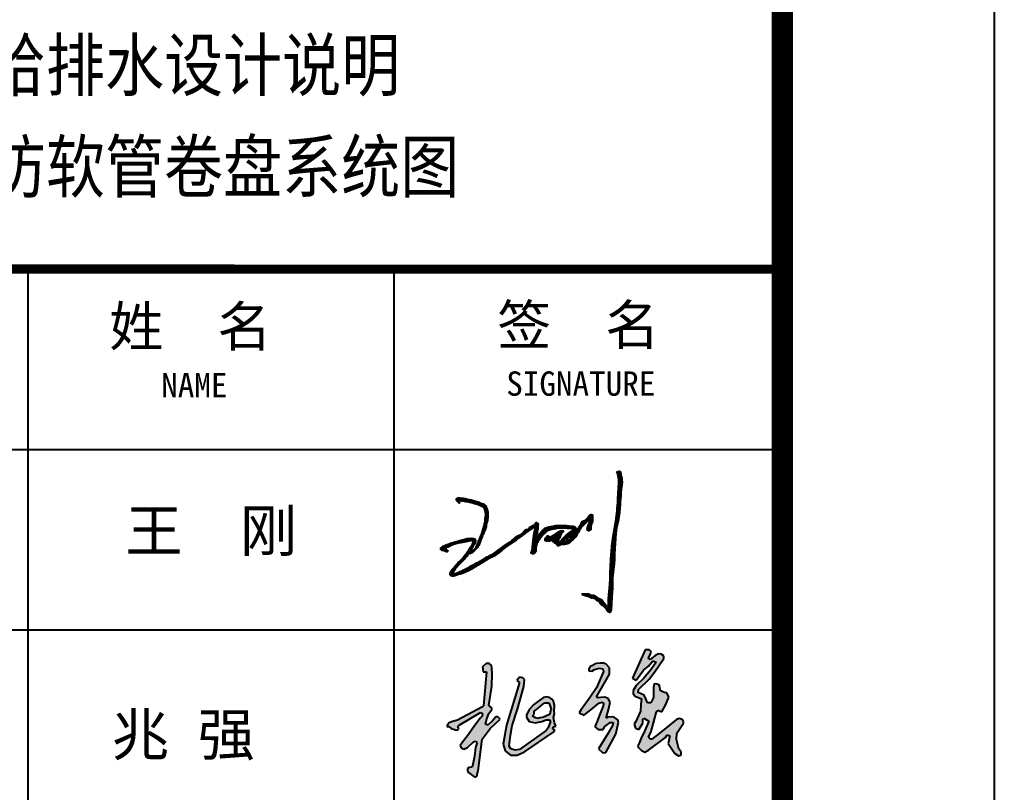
# Model space of a CAD drawing. Extents: x -4407041 to 173436, y -470270 to -29437.
# Drawn here: x -487382 to -475896, y -256549 to -247442 of the extents above; entities that cross this region are included whole.
import ezdxf
from ezdxf.enums import TextEntityAlignment as Align

# ---------------------------------------------------------------- set-up
doc = ezdxf.new("R2010")
doc.units = 0
doc.header["$LTSCALE"] = 1000
doc.header["$MEASUREMENT"] = 0
for name, color, linetype in [('46', 7, 'Continuous'), ('PUB_TEXT', 7, 'Continuous'), ('PUB_TITLE', 4, 'Continuous'), ('TWT_TITLE', 7, 'Continuous')]:
    doc.layers.add(name, color=color, linetype=linetype)
doc.styles.add('-黑体', font='msyh.ttf', dxfattribs={"width": 0.8})
doc.styles.add('TQ', font='')
doc.styles.get('TQ').set_extended_font_data('SimSun')

# ---------------------------------------------------------------- blocks, each defined once
blk = doc.blocks.new('1')
at = {"linetype": 'Continuous'}
h = blk.add_hatch(dxfattribs=at)
h.set_pattern_fill('ANSI31', color=256, scale=0.01, style=0)
h.set_pattern_definition([(45, (0, 0), (-0.01122532015134, 0.01122532015134), [])])
edge = h.paths.add_edge_path()
edge.add_spline(control_points=[(606802.955, 3438070.265), (606802.955, 3438070.265), (606802.978, 3438070.201), (606803.012, 3438070.057), (606803.035, 3438069.827), (606803.027, 3438069.565), (606803.004, 3438069.177), (606802.971, 3438068.462), (606802.885, 3438067.542), (606802.712, 3438066.651), (606802.606, 3438065.85), (606802.561, 3438065.09), (606802.525, 3438064.313), (606802.513, 3438063.576), (606802.42, 3438062.95), (606802.421, 3438062.551), (606802.441, 3438062.139), (606802.152, 3438062.761), (606801.878, 3438062.858), (606801.715, 3438062.951), (606801.558, 3438063.071), (606801.383, 3438063.056), (606801.209, 3438063.181), (606801.078, 3438063.118), (606800.822, 3438063.166), (606801.056, 3438062.99), (606801.233, 3438063.022), (606801.415, 3438062.865), (606801.6, 3438062.898), (606801.7, 3438062.764), (606801.82, 3438062.714), (606801.907, 3438062.65), (606801.952, 3438062.546), (606802.069, 3438062.47), (606802.185, 3438062.369), (606802.317, 3438062.241), (606802.379, 3438062.115), (606802.487, 3438062.031), (606802.589, 3438062.135), (606802.59, 3438062.48), (606802.623, 3438062.951), (606802.67, 3438063.483), (606802.649, 3438064.001), (606802.833, 3438065.156), (606802.746, 3438066.45), (606803.078, 3438067.746), (606803.118, 3438068.511), (606803.163, 3438069.234), (606803.256, 3438069.777), (606803.177, 3438070.114), (606803.14, 3438070.267), (606803.133, 3438070.386), (606803.019, 3438070.368), (606802.891, 3438070.309), (606802.95, 3438070.279), (606802.955, 3438070.265)], knot_values=[0, 0, 0, 0, 0, 0.203472, 0.442899, 0.690808, 0.988149, 1.60923, 2.840572, 3.752984, 4.332848, 5.262981, 6.035934, 6.661421, 7.48981, 7.864801, 7.9648, 8.531739, 8.73339, 8.935041, 9.080881, 9.311509, 9.423367, 9.673526, 9.798605, 9.905095, 10.248209, 10.412454, 10.55862, 10.756019, 10.851869, 10.949821, 11.070736, 11.179446, 11.358661, 11.537207, 11.717695, 11.796452, 11.883662, 12.071105, 12.820797, 13.30691, 13.670072, 14.370692, 16.803169, 17.501531, 18.365954, 19.092247, 19.680507, 19.999013, 20.098779, 20.179451, 20.29692, 20.394786, 20.438346, 20.438346, 20.438346, 20.438346], degree=3, periodic=0)
edge = h.paths.add_edge_path(flags=16)
edge.add_spline(control_points=[(606799.21, 3438066.399), (606799.21, 3438066.399), (606799.228, 3438066.393), (606799.259, 3438066.369), (606799.291, 3438066.335), (606799.345, 3438066.305), (606799.365, 3438066.364), (606799.347, 3438066.417), (606799.405, 3438066.439), (606799.423, 3438066.483), (606799.473, 3438066.527), (606799.434, 3438066.558), (606799.393, 3438066.56), (606799.339, 3438066.548), (606799.295, 3438066.511), (606799.271, 3438066.471), (606799.246, 3438066.451), (606799.226, 3438066.436), (606799.207, 3438066.42), (606799.216, 3438066.406), (606799.208, 3438066.4), (606799.21, 3438066.399)], knot_values=[0, 0, 0, 0, 0, 0.057733, 0.109186, 0.155114, 0.195164, 0.255838, 0.297479, 0.349264, 0.409899, 0.439041, 0.473276, 0.533161, 0.598551, 0.63824, 0.674217, 0.689713, 0.71925, 0.728926, 0.734337, 0.734337, 0.734337, 0.734337], degree=3, periodic=0)
edge = h.paths.add_edge_path()
edge.add_spline(control_points=[(606792.55, 3438065.811), (606792.55, 3438065.811), (606792.549, 3438065.776), (606792.564, 3438065.696), (606792.697, 3438065.695), (606792.796, 3438065.645), (606792.909, 3438065.6), (606792.98, 3438065.665), (606792.902, 3438065.734), (606792.79, 3438065.779), (606792.883, 3438065.873), (606793.019, 3438065.907), (606793.268, 3438066.064), (606793.658, 3438066.145), (606794.034, 3438066.21), (606794.265, 3438066.268), (606794.401, 3438066.287), (606794.481, 3438066.172), (606794.332, 3438065.922), (606794.187, 3438065.683), (606793.968, 3438065.411), (606793.81, 3438065.181), (606793.537, 3438064.962), (606793.349, 3438064.727), (606793.2, 3438064.543), (606793.11, 3438064.431), (606793.085, 3438064.305), (606793.176, 3438064.155), (606793.361, 3438064.205), (606793.562, 3438064.273), (606793.927, 3438064.372), (606794.312, 3438064.56), (606794.674, 3438064.789), (606794.98, 3438064.97), (606795.259, 3438065.169), (606795.778, 3438065.388), (606796.228, 3438065.799), (606796.893, 3438066.243), (606797.353, 3438066.588), (606797.743, 3438066.876), (606797.925, 3438066.974), (606798.17, 3438067.158), (606797.984, 3438066.55), (606798.011, 3438066.273), (606797.941, 3438065.885), (606797.951, 3438065.708), (606797.837, 3438065.553), (606798.004, 3438065.462), (606798.18, 3438065.63), (606798.127, 3438065.893), (606798.217, 3438066.149), (606798.377, 3438066.382), (606798.57, 3438066.642), (606798.85, 3438066.911), (606799.214, 3438066.96), (606799.527, 3438067.025), (606799.855, 3438067.01), (606800.094, 3438066.995), (606800.448, 3438066.991), (606800.024, 3438066.668), (606799.814, 3438066.521), (606799.657, 3438066.281), (606799.535, 3438066.189), (606799.406, 3438066.301), (606799.591, 3438066.433), (606799.588, 3438066.632), (606799.682, 3438066.746), (606799.802, 3438066.84), (606799.655, 3438066.896), (606799.563, 3438066.835), (606799.429, 3438066.785), (606799.319, 3438066.643), (606799.141, 3438066.605), (606798.999, 3438066.44), (606798.847, 3438066.608), (606798.765, 3438066.458), (606798.687, 3438066.385), (606798.7, 3438066.235), (606798.84, 3438066.271), (606799.031, 3438066.228), (606798.951, 3438066.381), (606799.169, 3438066.22), (606799.248, 3438066.131), (606799.398, 3438066.081), (606799.449, 3438065.913), (606799.619, 3438066.079), (606799.793, 3438066.041), (606799.959, 3438066.08), (606800.126, 3438066.114), (606800.202, 3438066.25), (606800.431, 3438066.385), (606800.587, 3438066.632), (606800.725, 3438066.916), (606800.845, 3438067.09), (606801.017, 3438067.244), (606801.119, 3438067.372), (606801.363, 3438067.542), (606801.268, 3438067.221), (606801.189, 3438067.095), (606801.144, 3438066.822), (606801.385, 3438066.881), (606801.402, 3438067.042), (606801.373, 3438067.182), (606801.485, 3438067.316), (606801.475, 3438067.507), (606801.487, 3438067.655), (606801.496, 3438067.827), (606801.337, 3438067.813), (606801.298, 3438067.715), (606801.222, 3438067.652), (606801.178, 3438067.58), (606801.113, 3438067.499), (606801.023, 3438067.436), (606800.877, 3438067.446), (606800.834, 3438067.329), (606800.795, 3438067.203), (606800.703, 3438067.083), (606800.603, 3438066.943), (606800.533, 3438066.824), (606800.461, 3438066.757), (606800.412, 3438066.658), (606800.306, 3438066.606), (606800.223, 3438066.497), (606800.196, 3438066.348), (606800.036, 3438066.347), (606799.979, 3438066.232), (606799.877, 3438066.247), (606799.751, 3438066.186), (606799.803, 3438066.317), (606799.937, 3438066.386), (606800.145, 3438066.495), (606800.267, 3438066.694), (606800.425, 3438066.8), (606800.488, 3438066.917), (606800.514, 3438067.038), (606800.398, 3438067.139), (606800.201, 3438067.118), (606799.97, 3438067.171), (606799.721, 3438067.165), (606799.512, 3438067.173), (606799.309, 3438067.173), (606799.12, 3438067.113), (606798.936, 3438067.096), (606798.791, 3438067.061), (606798.673, 3438067.014), (606798.54, 3438066.861), (606798.379, 3438066.726), (606798.296, 3438066.546), (606798.214, 3438066.468), (606798.253, 3438066.377), (606798.165, 3438066.353), (606798.132, 3438066.519), (606798.199, 3438066.664), (606798.245, 3438066.867), (606798.272, 3438067.039), (606798.257, 3438067.173), (606798.289, 3438067.275), (606798.231, 3438067.325), (606798.185, 3438067.351), (606798.116, 3438067.318), (606798.134, 3438067.244), (606798.075, 3438067.19), (606797.989, 3438067.192), (606797.895, 3438067.117), (606797.778, 3438067.065), (606797.705, 3438066.945), (606797.48, 3438066.93), (606797.354, 3438066.63), (606796.984, 3438066.547), (606796.734, 3438066.24), (606796.367, 3438066.054), (606796, 3438065.748), (606795.616, 3438065.48), (606795.196, 3438065.284), (606794.896, 3438065.06), (606794.505, 3438064.901), (606794.174, 3438064.683), (606793.807, 3438064.499), (606793.582, 3438064.413), (606793.215, 3438064.252), (606793.31, 3438064.497), (606793.437, 3438064.641), (606793.582, 3438064.841), (606793.788, 3438065.021), (606793.949, 3438065.216), (606794.12, 3438065.363), (606794.173, 3438065.524), (606794.26, 3438065.592), (606794.302, 3438065.684), (606794.368, 3438065.775), (606794.421, 3438065.871), (606794.462, 3438066), (606794.571, 3438066.1), (606794.599, 3438066.252), (606794.551, 3438066.412), (606794.36, 3438066.415), (606794.191, 3438066.411), (606794.029, 3438066.387), (606793.889, 3438066.325), (606793.707, 3438066.301), (606793.533, 3438066.246), (606793.302, 3438066.176), (606793.071, 3438066.107), (606792.848, 3438066.006), (606792.669, 3438065.959), (606792.613, 3438065.874), (606792.539, 3438065.843), (606792.55, 3438065.819), (606792.55, 3438065.811)], knot_values=[0, 0, 0, 0, 0, 0.105495, 0.188071, 0.350631, 0.464905, 0.502658, 0.593423, 0.697678, 0.783138, 0.884815, 1.144547, 1.630543, 2.079616, 2.270782, 2.377807, 2.444539, 2.63883, 3.131183, 3.350084, 3.673172, 3.965915, 4.39156, 4.571865, 4.677375, 4.818904, 4.929964, 5.137028, 5.291146, 5.594565, 6.25381, 6.572554, 6.880001, 7.320791, 7.595448, 8.560882, 9.120984, 9.987765, 10.316328, 10.521769, 10.690414, 10.960809, 11.679995, 11.896914, 12.087164, 12.240554, 12.319033, 12.55058, 12.766241, 13.102573, 13.326512, 13.614478, 14.08319, 14.429268, 14.688197, 15.051653, 15.361556, 15.53861, 15.795698, 16.348933, 16.559125, 16.649415, 16.754523, 16.911433, 17.15397, 17.307391, 17.393551, 17.48384, 17.624373, 17.730345, 17.906364, 18.129949, 18.278251, 18.435235, 18.568453, 18.66548, 18.773939, 18.895836, 19.059597, 19.10214, 19.270785, 19.443131, 19.607412, 19.685867, 19.873346, 20.04886, 20.225913, 20.383462, 20.531169, 20.660834, 21.172533, 21.365967, 21.611841, 21.806786, 22.031723, 22.188311, 22.413178, 22.608077, 22.799176, 22.974105, 23.06152, 23.263202, 23.372355, 23.553802, 23.797836, 23.872792, 23.98947, 24.117149, 24.177133, 24.28316, 24.365971, 24.489649, 24.597817, 24.759651, 24.793174, 24.999763, 25.198393, 25.313816, 25.411572, 25.488026, 25.638741, 25.744768, 25.9013, 26.015127, 26.160543, 26.192364, 26.330662, 26.364185, 26.544768, 26.783089, 27.053419, 27.226038, 27.33519, 27.454779, 27.55681, 27.738373, 28.024957, 28.26577, 28.482745, 28.65249, 28.869719, 29.073747, 29.204944, 29.316411, 29.446327, 29.804991, 29.928631, 30.04716, 30.110761, 30.144301, 30.262829, 30.458292, 30.676828, 30.868808, 30.974809, 31.09141, 31.136398, 31.193514, 31.240944, 31.328358, 31.373346, 31.460811, 31.570001, 31.722947, 31.842915, 31.953649, 32.343838, 32.652133, 33.028245, 33.487085, 33.873097, 34.46136, 34.883719, 35.260312, 35.578132, 36.138514, 36.470525, 36.746283, 37.027114, 37.165208, 37.328648, 37.652119, 37.881268, 38.149211, 38.413069, 38.537304, 38.640797, 38.734766, 38.835411, 38.97641, 39.063525, 39.237389, 39.397674, 39.507926, 39.684925, 39.879412, 40.042988, 40.165782, 40.33713, 40.587514, 40.713951, 41.061834, 41.304731, 41.460093, 41.581386, 41.62399, 41.647763, 41.647763, 41.647763, 41.647763], degree=3, periodic=0)
edge = h.paths.add_edge_path()
edge.add_spline(control_points=[(606793.533, 3438068.787), (606793.522, 3438068.779), (606793.502, 3438068.768), (606793.467, 3438068.755), (606793.471, 3438068.721), (606793.47, 3438068.689), (606793.486, 3438068.642), (606793.512, 3438068.595), (606793.552, 3438068.567), (606793.576, 3438068.53), (606793.604, 3438068.52), (606793.628, 3438068.48), (606793.64, 3438068.52), (606793.66, 3438068.545), (606793.656, 3438068.585), (606793.658, 3438068.63), (606793.694, 3438068.632), (606793.739, 3438068.638), (606793.798, 3438068.604), (606793.872, 3438068.599), (606793.953, 3438068.587), (606794.037, 3438068.561), (606794.147, 3438068.555), (606794.246, 3438068.533), (606794.341, 3438068.506), (606794.465, 3438068.474), (606794.596, 3438068.426), (606794.743, 3438068.404), (606794.866, 3438068.338), (606794.993, 3438068.267), (606795.136, 3438068.191), (606795.167, 3438068.052), (606795.182, 3438067.925), (606795.217, 3438067.794), (606795.166, 3438067.651), (606795.162, 3438067.529), (606795.165, 3438067.422), (606795.105, 3438067.269), (606795.097, 3438067.088), (606795.007, 3438066.903), (606794.977, 3438066.721), (606794.878, 3438066.472), (606794.72, 3438066.132), (606794.644, 3438065.826), (606794.119, 3438065.417), (606794.469, 3438065.599), (606794.582, 3438065.749), (606794.777, 3438065.944), (606794.861, 3438066.179), (606794.947, 3438066.423), (606795.062, 3438066.71), (606795.203, 3438066.993), (606795.243, 3438067.302), (606795.324, 3438067.533), (606795.31, 3438067.772), (606795.343, 3438067.983), (606795.274, 3438068.132), (606795.236, 3438068.291), (606795.118, 3438068.416), (606794.927, 3438068.466), (606794.723, 3438068.566), (606794.476, 3438068.651), (606794.222, 3438068.689), (606793.984, 3438068.754), (606793.793, 3438068.78), (606793.672, 3438068.785), (606793.605, 3438068.805), (606793.558, 3438068.806), (606793.533, 3438068.787)], knot_values=[0, 0, 0, 0, 0.041082, 0.07505, 0.088632, 0.134595, 0.175413, 0.234818, 0.291272, 0.322585, 0.358932, 0.388978, 0.410254, 0.449746, 0.492223, 0.528872, 0.562247, 0.582704, 0.667641, 0.751983, 0.805325, 0.9133, 1.012545, 1.133813, 1.21829, 1.308131, 1.517045, 1.636187, 1.75082, 1.928304, 2.085091, 2.200801, 2.333638, 2.478108, 2.590554, 2.777169, 2.844318, 2.907987, 3.263741, 3.373947, 3.521151, 3.812083, 4.184622, 4.587118, 4.994058, 5.176249, 5.403783, 5.625783, 5.97263, 6.141844, 6.40367, 6.900175, 7.077257, 7.334509, 7.623232, 7.791926, 7.957084, 8.101611, 8.282464, 8.43406, 8.687737, 8.963087, 9.212842, 9.458407, 9.700088, 9.793247, 9.815686, 9.911866, 9.911866, 9.911866, 9.911866], degree=3, periodic=0)
for points, start_tangent, end_tangent in [([(606802.955, 3438070.265), (606803.005, 3438070.068), (606803.03, 3438069.83), (606803.027, 3438069.582), (606803.011, 3438069.285), (606802.977, 3438068.665), (606802.852, 3438067.44), (606802.702, 3438066.54), (606802.627, 3438065.965), (606802.56, 3438065.037), (606802.527, 3438064.265), (606802.502, 3438063.64), (606802.427, 3438062.815), (606802.427, 3438062.44), (606802.427, 3438062.34), (606802.051, 3438062.765), (606801.876, 3438062.865), (606801.701, 3438062.965), (606801.576, 3438063.04), (606801.351, 3438063.09), (606801.251, 3438063.14), (606801.001, 3438063.14), (606800.876, 3438063.14), (606800.957, 3438063.071), (606801.282, 3438062.963), (606801.428, 3438062.887), (606801.573, 3438062.872), (606801.734, 3438062.757), (606801.818, 3438062.711), (606801.894, 3438062.65), (606801.963, 3438062.55), (606802.047, 3438062.482), (606802.185, 3438062.367), (606802.308, 3438062.237), (606802.415, 3438062.092), (606802.484, 3438062.053), (606802.552, 3438062.107), (606802.591, 3438062.29), (606802.632, 3438063.039), (606802.662, 3438063.524), (606802.662, 3438063.887), (606802.73, 3438064.585), (606802.906, 3438067.011), (606803.043, 3438067.696), (606803.122, 3438068.556), (606803.18, 3438069.28), (606803.219, 3438069.867), (606803.161, 3438070.18), (606803.141, 3438070.278), (606803.122, 3438070.356), (606803.004, 3438070.356), (606802.926, 3438070.298), (606802.955, 3438070.265)], (0.338976, -0.940795), (0.338976, -0.940795)), ([(606793.533, 3438068.787), (606793.497, 3438068.767), (606793.47, 3438068.747), (606793.47, 3438068.733), (606793.473, 3438068.687), (606793.485, 3438068.648), (606793.516, 3438068.597), (606793.556, 3438068.558), (606793.577, 3438068.534), (606793.606, 3438068.512), (606793.628, 3438068.492), (606793.638, 3438068.511), (606793.655, 3438068.546), (606793.657, 3438068.589), (606793.665, 3438068.624), (606793.697, 3438068.633), (606793.718, 3438068.634), (606793.799, 3438068.611), (606793.883, 3438068.597), (606793.935, 3438068.589), (606794.041, 3438068.565), (606794.139, 3438068.553), (606794.258, 3438068.529), (606794.34, 3438068.507), (606794.426, 3438068.483), (606794.627, 3438068.425), (606794.743, 3438068.397), (606794.846, 3438068.348), (606795.002, 3438068.263), (606795.127, 3438068.169), (606795.164, 3438068.059), (606795.185, 3438067.928), (606795.203, 3438067.784), (606795.179, 3438067.675), (606795.164, 3438067.489), (606795.161, 3438067.421), (606795.142, 3438067.361), (606795.057, 3438067.015), (606795.017, 3438066.913), (606794.982, 3438066.77), (606794.885, 3438066.495), (606794.74, 3438066.152), (606794.552, 3438065.796), (606794.27, 3438065.503), (606794.429, 3438065.59), (606794.59, 3438065.751), (606794.735, 3438065.92), (606794.88, 3438066.235), (606794.938, 3438066.394), (606795.035, 3438066.637), (606795.212, 3438067.101), (606795.245, 3438067.275), (606795.304, 3438067.525), (606795.321, 3438067.813), (606795.326, 3438067.982), (606795.277, 3438068.139), (606795.228, 3438068.275), (606795.103, 3438068.406), (606794.962, 3438068.46), (606794.728, 3438068.558), (606794.466, 3438068.645), (606794.221, 3438068.694), (606793.982, 3438068.749), (606793.742, 3438068.781), (606793.65, 3438068.792), (606793.628, 3438068.798), (606793.533, 3438068.787)], (-0.800647, -0.599137), (-0.800647, -0.599137)), ([(606792.55, 3438065.811), (606792.583, 3438065.711), (606792.664, 3438065.691), (606792.817, 3438065.638), (606792.931, 3438065.624), (606792.957, 3438065.651), (606792.904, 3438065.724), (606792.824, 3438065.791), (606792.877, 3438065.858), (606792.971, 3438065.898), (606793.204, 3438066.011), (606793.672, 3438066.145), (606794.112, 3438066.231), (606794.299, 3438066.271), (606794.406, 3438066.265), (606794.446, 3438066.211), (606794.393, 3438066.025), (606794.126, 3438065.611), (606793.992, 3438065.438), (606793.792, 3438065.184), (606793.578, 3438064.984), (606793.298, 3438064.664), (606793.184, 3438064.524), (606793.124, 3438064.437), (606793.104, 3438064.297), (606793.164, 3438064.203), (606793.371, 3438064.21), (606793.518, 3438064.257), (606793.808, 3438064.346), (606794.406, 3438064.624), (606794.678, 3438064.789), (606794.94, 3438064.95), (606795.314, 3438065.184), (606795.561, 3438065.304), (606796.346, 3438065.865), (606796.804, 3438066.188), (606797.504, 3438066.699), (606797.773, 3438066.888), (606797.948, 3438066.995), (606798.096, 3438067.076), (606798.069, 3438066.807), (606797.975, 3438066.094), (606797.948, 3438065.879), (606797.921, 3438065.691), (606797.881, 3438065.543), (606797.948, 3438065.502), (606798.137, 3438065.637), (606798.15, 3438065.852), (606798.244, 3438066.175), (606798.366, 3438066.363), (606798.541, 3438066.592), (606798.904, 3438066.888), (606799.241, 3438066.969), (606799.496, 3438067.009), (606799.86, 3438067.009), (606800.169, 3438066.995), (606800.344, 3438066.969), (606800.169, 3438066.78), (606799.752, 3438066.417), (606799.618, 3438066.256), (606799.537, 3438066.215), (606799.456, 3438066.282), (606799.537, 3438066.417), (606799.618, 3438066.646), (606799.712, 3438066.767), (606799.766, 3438066.834), (606799.685, 3438066.874), (606799.55, 3438066.834), (606799.455, 3438066.787), (606799.321, 3438066.673), (606799.124, 3438066.567), (606798.996, 3438066.493), (606798.85, 3438066.551), (606798.756, 3438066.457), (606798.702, 3438066.377), (606798.716, 3438066.269), (606798.837, 3438066.256), (606798.998, 3438066.282), (606798.985, 3438066.323), (606799.133, 3438066.242), (606799.268, 3438066.134), (606799.402, 3438066.04), (606799.443, 3438065.973), (606799.618, 3438066.04), (606799.793, 3438066.054), (606799.968, 3438066.081), (606800.116, 3438066.134), (606800.214, 3438066.244), (606800.318, 3438066.323), (606800.631, 3438066.727), (606800.721, 3438066.898), (606800.864, 3438067.098), (606801.002, 3438067.236), (606801.161, 3438067.395), (606801.299, 3438067.469), (606801.267, 3438067.247), (606801.193, 3438067.066), (606801.204, 3438066.876), (606801.374, 3438066.918), (606801.395, 3438067.003), (606801.405, 3438067.204), (606801.458, 3438067.3), (606801.48, 3438067.48), (606801.49, 3438067.724), (606801.48, 3438067.798), (606801.363, 3438067.798), (606801.278, 3438067.702), (606801.236, 3438067.66), (606801.172, 3438067.575), (606801.119, 3438067.512), (606801.013, 3438067.448), (606800.907, 3438067.427), (606800.822, 3438067.289), (606800.811, 3438067.257), (606800.703, 3438067.081), (606800.59, 3438066.918), (606800.525, 3438066.823), (606800.461, 3438066.748), (606800.419, 3438066.685), (606800.302, 3438066.589), (606800.239, 3438066.505), (606800.164, 3438066.367), (606800.058, 3438066.327), (606799.942, 3438066.24), (606799.91, 3438066.24), (606799.772, 3438066.229), (606799.782, 3438066.261), (606799.92, 3438066.377), (606800.122, 3438066.505), (606800.302, 3438066.706), (606800.429, 3438066.823), (606800.483, 3438066.918), (606800.492, 3438067.037), (606800.419, 3438067.109), (606800.239, 3438067.13), (606799.954, 3438067.162), (606799.713, 3438067.168), (606799.496, 3438067.172), (606799.326, 3438067.166), (606799.114, 3438067.119), (606798.913, 3438067.088), (606798.785, 3438067.056), (606798.684, 3438067.01), (606798.589, 3438066.921), (606798.35, 3438066.653), (606798.287, 3438066.547), (606798.234, 3438066.441), (606798.234, 3438066.377), (606798.202, 3438066.367), (606798.149, 3438066.473), (606798.191, 3438066.664), (606798.244, 3438066.876), (606798.266, 3438067.066), (606798.266, 3438067.172), (606798.266, 3438067.289), (606798.234, 3438067.321), (606798.181, 3438067.342), (606798.138, 3438067.321), (606798.117, 3438067.236), (606798.085, 3438067.204), (606798, 3438067.183), (606797.905, 3438067.13), (606797.778, 3438067.045), (606797.693, 3438066.96), (606797.587, 3438066.929), (606797.3, 3438066.664), (606797.025, 3438066.526), (606796.738, 3438066.282), (606796.356, 3438066.028), (606796.049, 3438065.794), (606795.561, 3438065.466), (606795.19, 3438065.264), (606794.871, 3438065.063), (606794.585, 3438064.925), (606794.097, 3438064.65), (606793.8, 3438064.501), (606793.545, 3438064.395), (606793.27, 3438064.342), (606793.308, 3438064.475), (606793.404, 3438064.607), (606793.611, 3438064.856), (606793.775, 3438065.016), (606793.957, 3438065.213), (606794.129, 3438065.413), (606794.186, 3438065.523), (606794.256, 3438065.6), (606794.304, 3438065.681), (606794.359, 3438065.765), (606794.425, 3438065.889), (606794.458, 3438065.97), (606794.557, 3438066.113), (606794.586, 3438066.271), (606794.546, 3438066.373), (606794.373, 3438066.413), (606794.179, 3438066.406), (606794.018, 3438066.377), (606793.902, 3438066.337), (606793.735, 3438066.301), (606793.493, 3438066.234), (606793.372, 3438066.197), (606793.042, 3438066.089), (606792.815, 3438066.001), (606792.672, 3438065.941), (606792.58, 3438065.862), (606792.547, 3438065.835), (606792.55, 3438065.811)], (-0.03402, -0.999421), (-0.03402, -0.999421)), ([(606799.21, 3438066.399), (606799.258, 3438066.368), (606799.297, 3438066.334), (606799.341, 3438066.319), (606799.358, 3438066.356), (606799.362, 3438066.416), (606799.396, 3438066.44), (606799.428, 3438066.481), (606799.457, 3438066.535), (606799.435, 3438066.554), (606799.401, 3438066.559), (606799.343, 3438066.544), (606799.292, 3438066.503), (606799.268, 3438066.472), (606799.241, 3438066.447), (606799.229, 3438066.438), (606799.212, 3438066.414), (606799.212, 3438066.404), (606799.21, 3438066.399)], (0.943439, -0.331547), (0.943439, -0.331547))]:
    blk.add_spline(points, degree=3, dxfattribs=dict(at, start_tangent=start_tangent, end_tangent=end_tangent))
blk = doc.blocks.new('A$C1CEA13AE')
for points in [[(1957.6, 990.2), (2044.9, 1117.5), (2043.9, 1143.5), (2019.1, 1159), (1993.9, 1162.6), (1958.5, 1144.9), (1914.2, 1108.4), (1895.6, 1118.8), (1912, 1148.1), (1925.3, 1179.6), (1915.3, 1191.5), (1906.2, 1201.5), (1899.3, 1201.5), (1882.5, 1201.5), (1869, 1199.5), (1749.6, 934.4), (1784.6, 914.2), (1853.3, 1009.4), (1900.5, 1045.7), (1939.7, 1095.8), (1970.7, 1083.3), (1920.6, 1012.4), (1852.2, 931.4), (1783.5, 864), (1753.8, 817.5), (1756.4, 784.6), (1773.8, 763.3), (1832.5, 739.9), (1828.5, 684), (1824.5, 621.3), (1779.6, 523.6), (1765.8, 500.7), (1777, 461.6), (1808.6, 448.3), (1846, 510.1), (1847, 546.3), (1856, 555.6), (1902.7, 527.3), (1864, 441.3), (1831.2, 367), (1810.5, 320.1), (1797.2, 289.9), (1834, 250.9), (1864.5, 237.1), (1900.2, 253.2), (2060.3, 375.3), (2075.2, 400.5), (2099.8, 389.5), (2085.5, 315.8), (2149, 223.9), (2182.4, 199.9), (2206.4, 207.5), (2206.4, 234.2), (2184.2, 267.9), (2162.2, 356.5), (2166.6, 413.6), (2230.4, 510.3), (2230.4, 526.2), (2216.4, 542.1), (2192.1, 552.6), (2164.3, 544.7), (2098.4, 490), (2000.1, 410.9), (1930, 358.7), (1916.8, 356.8), (1900.4, 375.8), (1925.1, 431), (1959.7, 559.2), (1975.1, 616.5), (1986.9, 632.5), (2024.6, 614.7), (2062.8, 686.4), (2092, 754.2), (2072.5, 794.1), (2052, 798.7), (2034.1, 803.3), (2010.1, 815.6), (2008.1, 853.2), (1998, 869.7), (1980, 876.2), (1952.6, 880.9), (1946.5, 845.3), (1947, 749.7), (1921.9, 701.9), (1891.4, 701.9), (1875.2, 737.6), (1860.2, 772.2), (1803.8, 797.8), (1806.3, 826.8), (1907.2, 922.2)], [(408, 458.3), (501.3, 545.7), (478.3, 567.3), (461.1, 567.3), (429.4, 530.3), (384.5, 489.3), (363.9, 498.2), (371.8, 541.1), (393.5, 601), (421.8, 636.8), (421.8, 653.5), (395.9, 675.8), (424, 857.8), (425.1, 973.2), (424, 1028.4), (418.9, 1056), (401.1, 1068.1), (394.5, 1072.6), (368.6, 1072.1), (336.4, 1038.6), (342.9, 993.6), (372.5, 992.3), (346, 673.8), (328.4, 658.4), (98.5, 537.7), (41.5, 522.3), (19.7, 513.3), (4.3, 493.3), (0, 477.1), (16.6, 478.9), (39.5, 457.9), (79.5, 447.6), (99.7, 442.5), (111.7, 455.7), (103.9, 478.7), (114.5, 490), (315.8, 608.3), (336.3, 598.9), (332.4, 576.5), (313.9, 555.6), (253.8, 475.3), (193.5, 388.4), (145.5, 328.9), (123.2, 298.1), (134.7, 277.4), (159.2, 265.1), (195, 278.9), (250.6, 334.1), (267.6, 338.7), (284.3, 326), (269.4, 279.6), (260.3, 197.5), (247.2, 134.5), (237.5, 94.3), (208.7, 90.3), (193.5, 81.3), (193, 58.3), (201.9, 44.8), (239.5, 14.6), (261.4, 0), (284.1, 12.9), (284.7, 29.7), (293.3, 58.8), (332.6, 359.1)], [(1392.1, 663.9), (1431.1, 697.6), (1459.2, 706.5), (1479.3, 696.1), (1469.1, 661.9), (1437.7, 585.1), (1412, 519.9), (1395.2, 475.3), (1426.3, 449.6), (1473, 449.6), (1488.4, 476.3), (1537.7, 514.3), (1566.2, 513.8), (1563.1, 493), (1520.1, 414.6), (1428.1, 267.4), (1468.7, 229.3), (1497.3, 232.5), (1591.2, 404.5), (1615.9, 517.4), (1611.4, 541.2), (1579.8, 563.1), (1557.3, 568.2), (1518, 566.3), (1501.7, 556.9), (1525.7, 645.7), (1537.9, 706.4), (1518.5, 740.5), (1489.5, 753.8), (1451.8, 749.7), (1424.6, 746.7), (1408.2, 756.6), (1502.9, 919.8), (1532.9, 971.5), (1531.6, 1030.3), (1500, 1063.6), (1475.6, 1074), (1442.9, 1074), (1411.7, 1071.7), (1394.9, 1067.2), (1372.7, 1052.7), (1350.5, 1041.8), (1336.1, 1020.4), (1338.3, 1002.8), (1364.5, 999.2), (1391.2, 1015.9), (1434.1, 1028.7), (1469.2, 1022.5), (1475.9, 996.1), (1408.7, 842.6), (1350.8, 754.9), (1263.4, 630.6), (1245.7, 605.6), (1294.4, 584.2)]]:
    blk.add_hatch(color=256).paths.add_polyline_path(points)
h = blk.add_hatch(color=256)
h.paths.add_polyline_path([(615.4, 487.3), (664.7, 641.8), (724.9, 853.7), (729.8, 920.8), (716.3, 934.9), (682.5, 941.6), (658.9, 911.5), (682.5, 893), (561.4, 491.5), (542.6, 382.2), (530.2, 310.3), (548.3, 249.6), (599.8, 208.8), (663.1, 208.1), (732.5, 237.7), (997.9, 420.6), (1015.5, 443.4), (996.3, 454.2), (1004.3, 473.8), (1026.7, 479.8), (1019.9, 495.4), (1012.7, 511), (1003, 563.2), (1015.2, 596.3), (1010.2, 621.5), (1014.4, 675.1), (1003.6, 715.4), (987.8, 736.5), (965.3, 750.5), (938.2, 756.8), (911.6, 750.5), (877.4, 730.2), (820.5, 686), (777.7, 640.9), (750.6, 588.1), (750.1, 564.7), (776.3, 524.1), (832.2, 512.4), (893.5, 523.7), (934.5, 540.4), (966.1, 540.4), (975.1, 524.6), (952.6, 464.5), (934.1, 439.3), (684.6, 260.7), (643, 253), (601.6, 265.8), (587, 292.5), (598.1, 394.7)])
h.paths.add_polyline_path([(807.5, 578.6), (820.8, 593), (820.8, 621.4), (857.2, 647.4), (901.6, 685.8), (921.6, 701.7), (944.4, 701.7), (959.5, 700.9), (971.7, 668.3), (983.3, 637.4), (972.1, 619.5), (972.1, 601.2), (967.2, 592.1), (903.7, 562), (874.7, 559.9), (855.2, 553.8), (835.2, 560.7), (818.1, 568.9)], flags=16)
for p, q in [((1869, 1199.5), (1749.6, 934.4)), ((1882.5, 1201.5), (1869, 1199.5)), ((1899.3, 1201.5), (1882.5, 1201.5)), ((1906.2, 1201.5), (1899.3, 1201.5)), ((1915.3, 1191.5), (1906.2, 1201.5)), ((1895.6, 1118.8), (1912, 1148.1)), ((1914.2, 1108.4), (1895.6, 1118.8)), ((1912, 1148.1), (1925.3, 1179.6)), ((1958.5, 1144.9), (1914.2, 1108.4)), ((1925.3, 1179.6), (1915.3, 1191.5)), ((1957.6, 990.2), (2044.9, 1117.5)), ((1993.9, 1162.6), (1958.5, 1144.9)), ((2019.1, 1159), (1993.9, 1162.6)), ((2043.9, 1143.5), (2019.1, 1159)), ((2044.9, 1117.5), (2043.9, 1143.5)), ((368.6, 1072.1), (336.4, 1038.6)), ((336.4, 1038.6), (342.9, 993.6)), ((394.5, 1072.6), (368.6, 1072.1)), ((401.1, 1068.1), (394.5, 1072.6)), ((418.9, 1056), (401.1, 1068.1)), ((424, 1028.4), (418.9, 1056)), ((425.1, 973.2), (424, 1028.4)), ((1350.5, 1041.8), (1336.1, 1020.4)), ((1336.1, 1020.4), (1338.3, 1002.8)), ((1372.7, 1052.7), (1350.5, 1041.8)), ((1364.5, 999.2), (1391.2, 1015.9)), ((1394.9, 1067.2), (1372.7, 1052.7)), ((1391.2, 1015.9), (1434.1, 1028.7)), ((1411.7, 1071.7), (1394.9, 1067.2)), ((1442.9, 1074), (1411.7, 1071.7)), ((1434.1, 1028.7), (1469.2, 1022.5)), ((1475.6, 1074), (1442.9, 1074)), ((1469.2, 1022.5), (1475.9, 996.1)), ((1500, 1063.6), (1475.6, 1074)), ((1531.6, 1030.3), (1500, 1063.6)), ((1532.9, 971.5), (1531.6, 1030.3)), ((1920.6, 1012.4), (1852.2, 931.4)), ((1853.3, 1009.4), (1900.5, 1045.7)), ((1900.5, 1045.7), (1939.7, 1095.8)), ((1970.7, 1083.3), (1920.6, 1012.4)), ((1939.7, 1095.8), (1970.7, 1083.3)), ((342.9, 993.6), (372.5, 992.3)), ((372.5, 992.3), (346, 673.8)), ((424, 857.8), (425.1, 973.2)), ((682.5, 941.6), (658.9, 911.5)), ((716.3, 934.9), (682.5, 941.6)), ((729.8, 920.8), (716.3, 934.9)), ((724.9, 853.7), (729.8, 920.8)), ((1338.3, 1002.8), (1364.5, 999.2)), ((1408.2, 756.6), (1502.9, 919.8)), ((1475.9, 996.1), (1408.7, 842.6)), ((1502.9, 919.8), (1532.9, 971.5)), ((1749.6, 934.4), (1784.6, 914.2)), ((1852.2, 931.4), (1783.5, 864)), ((1784.6, 914.2), (1853.3, 1009.4)), ((1806.3, 826.8), (1907.2, 922.2)), ((1907.2, 922.2), (1957.6, 990.2)), ((395.9, 675.8), (424, 857.8)), ((682.5, 893), (561.4, 491.5)), ((658.9, 911.5), (682.5, 893)), ((664.7, 641.8), (724.9, 853.7)), ((1408.7, 842.6), (1350.8, 754.9)), ((1783.5, 864), (1753.8, 817.5)), ((1952.6, 880.9), (1946.5, 845.3)), ((1946.5, 845.3), (1947, 749.7)), ((1980, 876.2), (1952.6, 880.9)), ((1998, 869.7), (1980, 876.2)), ((2008.1, 853.2), (1998, 869.7)), ((2010.1, 815.6), (2008.1, 853.2)), ((911.6, 750.5), (877.4, 730.2)), ((938.2, 756.8), (911.6, 750.5)), ((965.3, 750.5), (938.2, 756.8)), ((987.8, 736.5), (965.3, 750.5)), ((1003.6, 715.4), (987.8, 736.5)), ((1350.8, 754.9), (1263.4, 630.6)), ((1424.6, 746.7), (1408.2, 756.6)), ((1451.8, 749.7), (1424.6, 746.7)), ((1489.5, 753.8), (1451.8, 749.7)), ((1518.5, 740.5), (1489.5, 753.8)), ((1537.9, 706.4), (1518.5, 740.5)), ((1753.8, 817.5), (1756.4, 784.6)), ((1756.4, 784.6), (1773.8, 763.3)), ((1773.8, 763.3), (1832.5, 739.9)), ((1803.8, 797.8), (1806.3, 826.8)), ((1860.2, 772.2), (1803.8, 797.8)), ((1832.5, 739.9), (1828.5, 684)), ((1875.2, 737.6), (1860.2, 772.2)), ((1891.4, 701.9), (1875.2, 737.6)), ((1947, 749.7), (1921.9, 701.9)), ((2034.1, 803.3), (2010.1, 815.6)), ((2052, 798.7), (2034.1, 803.3)), ((2072.5, 794.1), (2052, 798.7)), ((2062.8, 686.4), (2092, 754.2)), ((2092, 754.2), (2072.5, 794.1)), ((328.4, 658.4), (98.5, 537.7)), ((346, 673.8), (328.4, 658.4)), ((421.8, 653.5), (395.9, 675.8)), ((421.8, 636.8), (421.8, 653.5)), ((820.5, 686), (777.7, 640.9)), ((877.4, 730.2), (820.5, 686)), ((820.8, 621.4), (857.2, 647.4)), ((857.2, 647.4), (901.6, 685.8)), ((901.6, 685.8), (921.6, 701.7)), ((921.6, 701.7), (944.4, 701.7)), ((944.4, 701.7), (959.5, 700.9)), ((959.5, 700.9), (971.7, 668.3)), ((971.7, 668.3), (983.3, 637.4)), ((1014.4, 675.1), (1003.6, 715.4)), ((1010.2, 621.5), (1014.4, 675.1)), ((1294.4, 584.2), (1392.1, 663.9)), ((1392.1, 663.9), (1431.1, 697.6)), ((1431.1, 697.6), (1459.2, 706.5)), ((1469.1, 661.9), (1437.7, 585.1)), ((1459.2, 706.5), (1479.3, 696.1)), ((1479.3, 696.1), (1469.1, 661.9)), ((1501.7, 556.9), (1525.7, 645.7)), ((1525.7, 645.7), (1537.9, 706.4)), ((1828.5, 684), (1824.5, 621.3)), ((1921.9, 701.9), (1891.4, 701.9)), ((2024.6, 614.7), (2062.8, 686.4)), ((114.5, 490), (315.8, 608.3)), ((313.9, 555.6), (253.8, 475.3)), ((332.4, 576.5), (313.9, 555.6)), ((315.8, 608.3), (336.3, 598.9)), ((336.3, 598.9), (332.4, 576.5)), ((371.8, 541.1), (393.5, 601)), ((393.5, 601), (421.8, 636.8)), ((461.1, 567.3), (429.4, 530.3)), ((478.3, 567.3), (461.1, 567.3)), ((501.3, 545.7), (478.3, 567.3)), ((615.4, 487.3), (664.7, 641.8)), ((750.6, 588.1), (750.1, 564.7)), ((750.1, 564.7), (776.3, 524.1)), ((777.7, 640.9), (750.6, 588.1)), ((807.5, 578.6), (820.8, 593)), ((818.1, 568.9), (807.5, 578.6)), ((835.2, 560.7), (818.1, 568.9)), ((820.8, 593), (820.8, 621.4)), ((855.2, 553.8), (835.2, 560.7)), ((874.7, 559.9), (855.2, 553.8)), ((903.7, 562), (874.7, 559.9)), ((967.2, 592.1), (903.7, 562)), ((972.1, 601.2), (967.2, 592.1)), ((983.3, 637.4), (972.1, 619.5)), ((972.1, 619.5), (972.1, 601.2)), ((1003, 563.2), (1015.2, 596.3)), ((1012.7, 511), (1003, 563.2)), ((1015.2, 596.3), (1010.2, 621.5)), ((1263.4, 630.6), (1245.7, 605.6)), ((1245.7, 605.6), (1294.4, 584.2)), ((1437.7, 585.1), (1412, 519.9)), ((1518, 566.3), (1501.7, 556.9)), ((1557.3, 568.2), (1518, 566.3)), ((1579.8, 563.1), (1557.3, 568.2)), ((1611.4, 541.2), (1579.8, 563.1)), ((1824.5, 621.3), (1779.6, 523.6)), ((1847, 546.3), (1856, 555.6)), ((1856, 555.6), (1902.7, 527.3)), ((1925.1, 431), (1959.7, 559.2)), ((1959.7, 559.2), (1975.1, 616.5)), ((1975.1, 616.5), (1986.9, 632.5)), ((1986.9, 632.5), (2024.6, 614.7)), ((2192.1, 552.6), (2164.3, 544.7)), ((2216.4, 542.1), (2192.1, 552.6)), ((4.3, 493.3), (0, 477.1)), ((0, 477.1), (16.6, 478.9)), ((19.7, 513.3), (4.3, 493.3)), ((16.6, 478.9), (39.5, 457.9)), ((41.5, 522.3), (19.7, 513.3)), ((98.5, 537.7), (41.5, 522.3)), ((103.9, 478.7), (114.5, 490)), ((111.7, 455.7), (103.9, 478.7)), ((253.8, 475.3), (193.5, 388.4)), ((363.9, 498.2), (371.8, 541.1)), ((384.5, 489.3), (363.9, 498.2)), ((429.4, 530.3), (384.5, 489.3)), ((408, 458.3), (501.3, 545.7)), ((561.4, 491.5), (542.6, 382.2)), ((598.1, 394.7), (615.4, 487.3)), ((776.3, 524.1), (832.2, 512.4)), ((832.2, 512.4), (893.5, 523.7)), ((893.5, 523.7), (934.5, 540.4)), ((952.6, 464.5), (934.1, 439.3)), ((934.5, 540.4), (966.1, 540.4)), ((975.1, 524.6), (952.6, 464.5)), ((966.1, 540.4), (975.1, 524.6)), ((996.3, 454.2), (1004.3, 473.8)), ((1004.3, 473.8), (1026.7, 479.8)), ((1019.9, 495.4), (1012.7, 511)), ((1026.7, 479.8), (1019.9, 495.4)), ((1412, 519.9), (1395.2, 475.3)), ((1395.2, 475.3), (1426.3, 449.6)), ((1473, 449.6), (1488.4, 476.3)), ((1488.4, 476.3), (1537.7, 514.3)), ((1563.1, 493), (1520.1, 414.6)), ((1537.7, 514.3), (1566.2, 513.8)), ((1566.2, 513.8), (1563.1, 493)), ((1591.2, 404.5), (1615.9, 517.4)), ((1615.9, 517.4), (1611.4, 541.2)), ((1779.6, 523.6), (1765.8, 500.7)), ((1765.8, 500.7), (1777, 461.6)), ((1777, 461.6), (1808.6, 448.3)), ((1808.6, 448.3), (1846, 510.1)), ((1846, 510.1), (1847, 546.3)), ((1902.7, 527.3), (1864, 441.3)), ((2098.4, 490), (2000.1, 410.9)), ((2164.3, 544.7), (2098.4, 490)), ((2166.6, 413.6), (2230.4, 510.3)), ((2230.4, 526.2), (2216.4, 542.1)), ((2230.4, 510.3), (2230.4, 526.2)), ((39.5, 457.9), (79.5, 447.6)), ((79.5, 447.6), (99.7, 442.5)), ((99.7, 442.5), (111.7, 455.7)), ((193.5, 388.4), (145.5, 328.9)), ((332.6, 359.1), (408, 458.3)), ((542.6, 382.2), (530.2, 310.3)), ((587, 292.5), (598.1, 394.7)), ((934.1, 439.3), (684.6, 260.7)), ((732.5, 237.7), (997.9, 420.6)), ((1015.5, 443.4), (996.3, 454.2)), ((997.9, 420.6), (1015.5, 443.4)), ((1426.3, 449.6), (1473, 449.6)), ((1520.1, 414.6), (1428.1, 267.4)), ((1497.3, 232.5), (1591.2, 404.5)), ((1864, 441.3), (1831.2, 367)), ((1900.2, 253.2), (2060.3, 375.3)), ((1900.4, 375.8), (1925.1, 431)), ((1916.8, 356.8), (1900.4, 375.8)), ((2000.1, 410.9), (1930, 358.7)), ((2060.3, 375.3), (2075.2, 400.5)), ((2075.2, 400.5), (2099.8, 389.5)), ((2099.8, 389.5), (2085.5, 315.8)), ((2162.2, 356.5), (2166.6, 413.6)), ((145.5, 328.9), (123.2, 298.1)), ((123.2, 298.1), (134.7, 277.4)), ((134.7, 277.4), (159.2, 265.1)), ((159.2, 265.1), (195, 278.9)), ((195, 278.9), (250.6, 334.1)), ((250.6, 334.1), (267.6, 338.7)), ((269.4, 279.6), (260.3, 197.5)), ((267.6, 338.7), (284.3, 326)), ((284.3, 326), (269.4, 279.6)), ((293.3, 58.8), (332.6, 359.1)), ((530.2, 310.3), (548.3, 249.6)), ((601.6, 265.8), (587, 292.5)), ((1810.5, 320.1), (1797.2, 289.9)), ((1797.2, 289.9), (1834, 250.9)), ((1831.2, 367), (1810.5, 320.1)), ((1930, 358.7), (1916.8, 356.8)), ((2085.5, 315.8), (2149, 223.9)), ((2184.2, 267.9), (2162.2, 356.5)), ((260.3, 197.5), (247.2, 134.5)), ((548.3, 249.6), (599.8, 208.8)), ((599.8, 208.8), (663.1, 208.1)), ((643, 253), (601.6, 265.8)), ((684.6, 260.7), (643, 253)), ((663.1, 208.1), (732.5, 237.7)), ((1428.1, 267.4), (1468.7, 229.3)), ((1468.7, 229.3), (1497.3, 232.5)), ((1834, 250.9), (1864.5, 237.1)), ((1864.5, 237.1), (1900.2, 253.2)), ((2149, 223.9), (2182.4, 199.9)), ((2182.4, 199.9), (2206.4, 207.5)), ((2206.4, 234.2), (2184.2, 267.9)), ((2206.4, 207.5), (2206.4, 234.2)), ((237.5, 94.3), (208.7, 90.3)), ((247.2, 134.5), (237.5, 94.3)), ((193.5, 81.3), (193, 58.3)), ((193, 58.3), (201.9, 44.8)), ((208.7, 90.3), (193.5, 81.3)), ((201.9, 44.8), (239.5, 14.6)), ((239.5, 14.6), (261.4, 0)), ((261.4, 0), (284.1, 12.9)), ((284.1, 12.9), (284.7, 29.7)), ((284.7, 29.7), (293.3, 58.8))]:
    blk.add_line(p, q)

msp = doc.modelspace()

# ---------------------------------------------------------------- linework, layer by layer
at = {"layer": 'PUB_TITLE', "color": 4}
for p, q in [((-487282.6, -265256.1), (-487281.7, -250381.2)), ((-482968.9, -265256.4), (-482968, -250381.4)), ((-492424.3, -252505.8), (-478399.4, -252506.7)), ((-492424.5, -254630.8), (-478399.5, -254631.7))]:
    msp.add_line(p, q, dxfattribs=at)
at = {"layer": 'PUB_TITLE', "color": 4, "lineweight": 40, "const_width": 106.2, "elevation": 0}
msp.add_lwpolyline([(-492424.2, -250380.9), (-478399.3, -250381.7)], dxfattribs=at)
at = {"layer": 'TWT_TITLE'}
msp.add_lwpolyline([(-661645.5, -292186.9), (-475895.5, -292186.9), (-475895.5, -187186.9), (-661645.5, -187186.9)], close=True, dxfattribs=at)
at = {"layer": 'TWT_TITLE', "const_width": 250}
msp.add_lwpolyline([(-655395.5, -289686.9), (-478395.5, -289686.9), (-478395.5, -189686.9), (-655395.5, -189686.9)], close=True, dxfattribs=at)
at = {"layer": 'TWT_TITLE', "const_width": 200}
msp.add_lwpolyline([(-478395.5, -289686.9), (-478395.5, -189686.9)], dxfattribs=at)

# ---------------------------------------------------------------- block references
at = {"linetype": 'Continuous', "xscale": 199.9988661895118, "yscale": 199.9988661894895, "zscale": 199.998866189496, "rotation": 359.9964428963846}
msp.add_blockref('1', (-121882929.2, -687855403, -69.6), dxfattribs=at)
at = {"xscale": 1.25, "yscale": 1.25, "zscale": 1.25}
msp.add_blockref('A$C1CEA13AE', (-482346.6, -256368.2), dxfattribs=at)

# ---------------------------------------------------------------- texts
at = {"layer": '46', "linetype": 'Continuous', "style": '-黑体', "width": 0.85}
for s, p in [('给排水设计说明', (-485331.6, -248278.5, 0)), ('消防软管卷盘系统图', (-485331.6, -249474.9, 0))]:
    msp.add_text(s, height=600, dxfattribs=at).set_placement(p, align=Align.CENTER)
at = {"layer": 'PUB_TEXT', "color": 4, "style": 'TQ'}
msp.add_text('王  刚', height=495, rotation=359.99644, dxfattribs=at).set_placement((-486135.1, -253711.6, 0))
at = {"layer": 'PUB_TEXT', "style": 'TQ'}
msp.add_text('兆 强', height=495, dxfattribs=at).set_placement((-486295.9, -256112, 69.6))
at = {"layer": 'PUB_TEXT', "color": 4, "attachment_point": 1, "rotation": 359.99644, "style": 'TQ'}
for s, insert, char_height, width in [('姓  名', (-486324.9, -250823.5, 0), 467.5, 2906.195), ('签  名', (-481755.4, -250806.5, 0), 467.5, 3685.158), ('NAME', (-485712.5, -251606, 0), 286.87, 5998.841), ('SIGNATURE', (-481647.5, -251587.7, 0), 286.87, 5998.841)]:
    msp.add_mtext(s, dxfattribs=dict(at, insert=insert, char_height=char_height, width=width))

doc.saveas('drawing.dxf')
